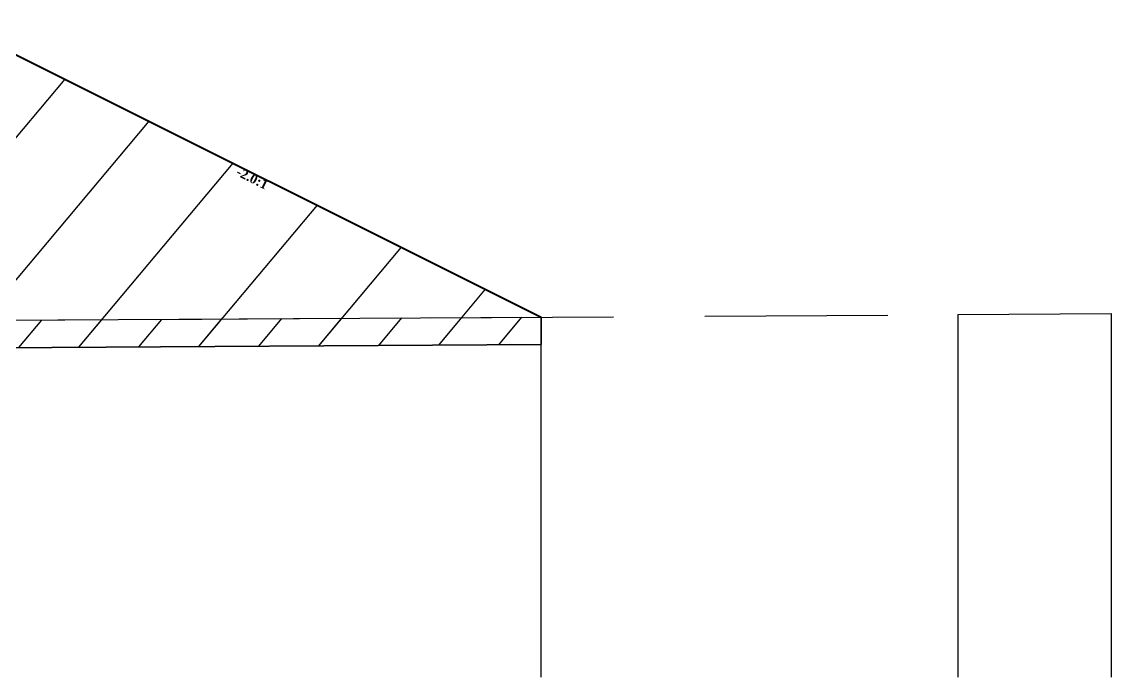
# Model space of a CAD drawing. Header units: millimetres. Extents: x 2762 to 3076, y 916 to 3305.
# Drawn here: x 2827.14 to 2839.05, y 2516.78 to 2523.95 of the extents above; entities that cross this region are included whole.
import ezdxf

# ---------------------------------------------------------------- set-up
doc = ezdxf.new("R2010")
doc.units = ezdxf.units.MM
doc.header["$LTSCALE"] = 2
doc.linetypes.add('CACHE', pattern=[9.525, 6.35, -3.175])
doc.linetypes.add('DASHED', pattern=[0.75, 0.5, -0.25])
doc.layers.add('C-ROAD-CORR', color=5, linetype='Continuous')
doc.layers.add('C-ROAD-SCTN', color=7, linetype='Continuous')
doc.styles.add('C3D_Etiquette', font='romans.shx')

msp = doc.modelspace()

# ---------------------------------------------------------------- hatches: boundary and pattern name
at = {"linetype": 'Continuous', "lineweight": -3}
h = msp.add_hatch(dxfattribs=at)
h.set_pattern_fill('_U', color=3, angle=50, style=0, pattern_type=0)
h.set_pattern_definition([(50, (2807.918, 2520.076), (-0.766044, 0.642788), [])])
h.paths.add_polyline_path([(2807.918, 2520.076), (2808.176, 2520.334), (2809.676, 2520.394), (2816.158, 2523.635), (2824.155, 2523.955), (2826.551, 2523.859), (2832.822, 2520.724), (2832.822, 2520.424), (2825.612, 2520.381), (2822.873, 2520.287), (2820.124, 2520.24), (2810.682, 2520.105)])
h.paths.add_polyline_path([(2806.373, 2520.06), (2806.373, 2520.36), (2806.376, 2520.346), (2806.676, 2520.334), (2806.945, 2520.066)])
h = msp.add_hatch(dxfattribs=at)
h.set_pattern_fill('_U', color=150, scale=0.5, angle=50, style=0, pattern_type=0)
h.set_pattern_definition([(50, (2807.918, 2520.07604), (-0.383022, 0.321394), [])])
h.paths.add_polyline_path([(2807.918, 2520.076), (2808.176, 2520.334), (2809.676, 2520.394), (2810.682, 2520.405), (2820.124, 2520.54), (2822.873, 2520.587), (2825.612, 2520.681), (2832.822, 2520.724), (2832.822, 2520.424), (2825.612, 2520.381), (2822.873, 2520.287), (2820.124, 2520.24), (2810.682, 2520.105)])
h.paths.add_polyline_path([(2806.373, 2520.36), (2809.676, 2520.394), (2808.176, 2520.334), (2807.918, 2520.076), (2806.945, 2520.066), (2806.676, 2520.334), (2806.376, 2520.346)])
h.paths.add_polyline_path([(2806.373, 2520.06), (2806.373, 2520.36), (2806.376, 2520.346), (2806.676, 2520.334), (2806.945, 2520.066)])

# ---------------------------------------------------------------- linework, layer by layer
at = {"color": 253, "linetype": 'Continuous', "lineweight": -3}
for p, q in [((2826.551, 2523.859), (2832.822, 2520.724)), ((2825.612, 2520.681), (2832.822, 2520.724)), ((2832.822, 2520.724), (2832.822, 2520.424)), ((2832.822, 2520.724), (2832.822, 2520.424)), ((2832.822, 2520.424), (2825.612, 2520.381)), ((2832.822, 2520.424), (2825.612, 2520.381))]:
    msp.add_line(p, q, dxfattribs=at)
at = {"color": 105, "linetype": 'DASHED', "lineweight": -3, "ltscale": 2}
for p, q in [((2825.612, 2520.681), (2837.377, 2520.751)), ((2837.377, 2520.751), (2839.055, 2520.764))]:
    msp.add_line(p, q, dxfattribs=at)
at = {"color": 8, "linetype": 'CACHE', "lineweight": -3}
msp.add_line((2832.822, 2516.784), (2832.822, 2520.724), dxfattribs=at)
at = {"color": 98, "linetype": 'CACHE', "lineweight": -3}
for p, q in [((2837.377, 2520.751), (2837.377, 2516.784)), ((2839.055, 2520.764), (2839.055, 2516.784))]:
    msp.add_line(p, q, dxfattribs=at)
at = {"color": 6, "linetype": 'Continuous', "lineweight": -3}
msp.add_line((2825.612, 2520.381), (2832.822, 2520.424), dxfattribs=at)
at = {"layer": 'C-ROAD-CORR', "color": 1, "linetype": 'Continuous', "lineweight": 40}
msp.add_line((2826.551, 2523.859), (2832.822, 2520.724), dxfattribs=at)
at = {"layer": 'C-ROAD-SCTN', "color": 154, "linetype": 'Continuous', "lineweight": -3}
msp.add_line((2826.551, 2523.859), (2832.822, 2520.724), dxfattribs=at)
at = {"layer": 'C-ROAD-SCTN', "color": 1, "linetype": 'Continuous', "lineweight": -3}
msp.add_line((2826.551, 2523.859), (2832.822, 2520.724), dxfattribs=at)

# ---------------------------------------------------------------- texts
at = {"color": 7, "linetype": 'Continuous', "lineweight": -3, "insert": (2829.685, 2522.288), "char_height": 0.1, "width": 0.34598, "attachment_point": 2, "rotation": 333.4349, "style": 'C3D_Etiquette'}
msp.add_mtext('{\\fTimes New Roman|b1|i0|c0|p18;-2.0:1}', dxfattribs=at)

doc.saveas('drawing.dxf')
